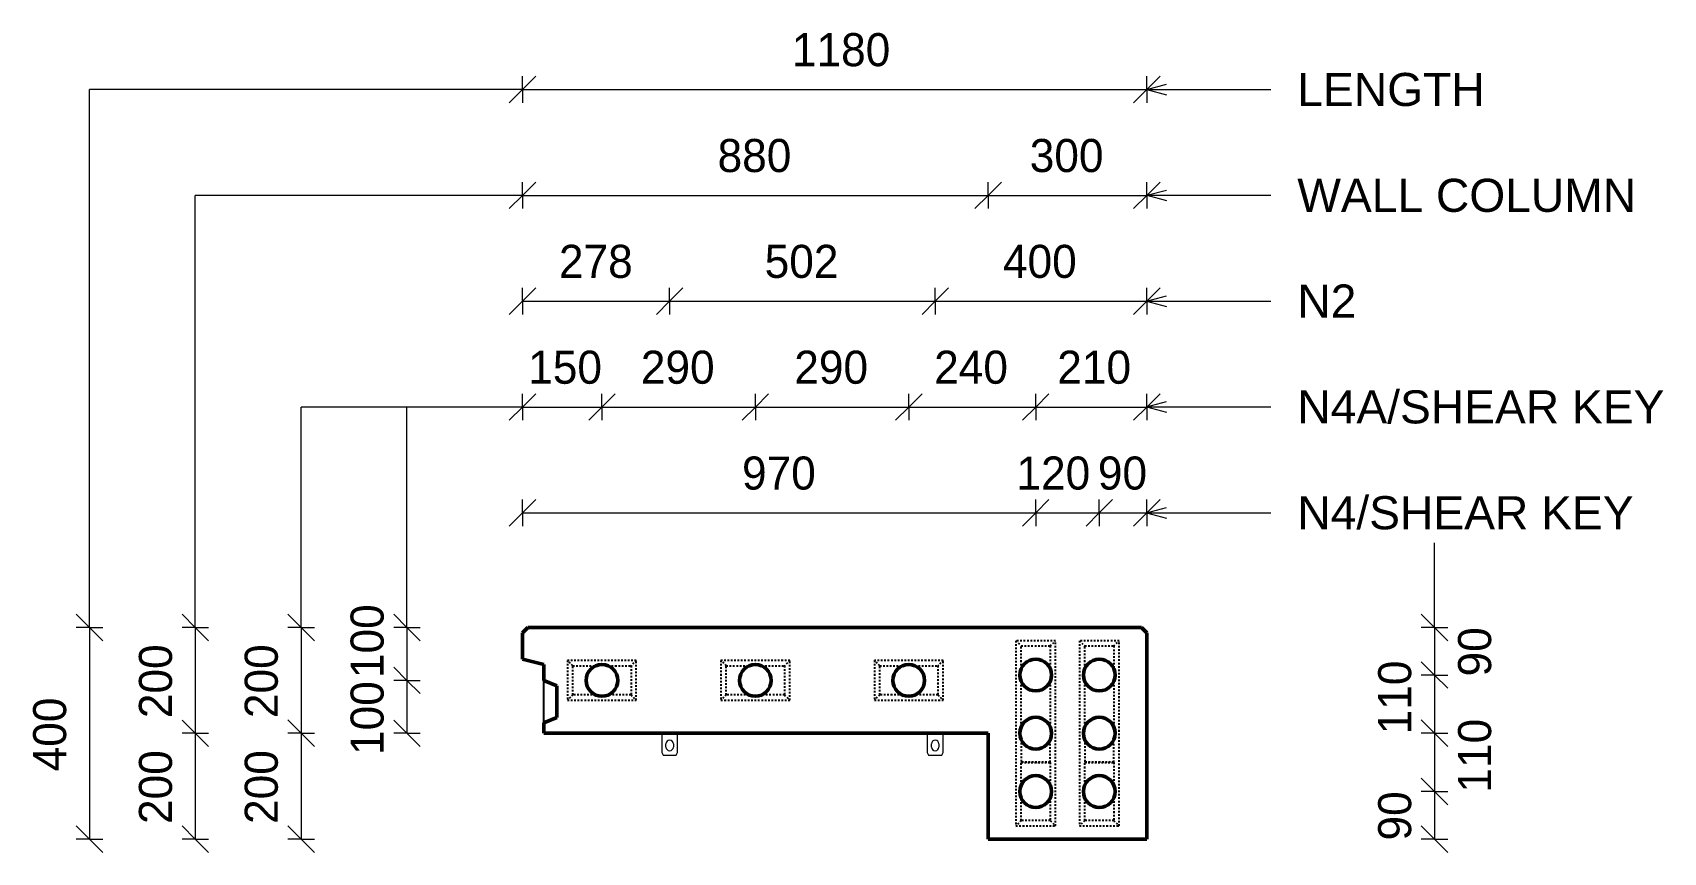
# Model space of a CAD drawing. Header units: millimetres. Extents: x -13820 to 6054, y -1835 to 21775.
# Drawn here: x -13820 to -10738, y 20040 to 21589 of the extents above; entities that cross this region are included whole.
import ezdxf

# ---------------------------------------------------------------- set-up
doc = ezdxf.new("R2010")
doc.units = ezdxf.units.MM
doc.linetypes.add('Dash', pattern=[6.36, 3.18, -3.18])
for name, color, linetype, lineweight in [('A-ANNO-DIMS', 211, 'Continuous', 9), ('A-ANNO-DIMS-25', 211, 'Continuous', 9), ('A-DETL-MBND', 5, 'Continuous', 18), ('A-GENM', 13, 'Continuous', 18), ('A-WALL', 113, 'Continuous', 25), ('A-WALL-HDLN', 110, 'Dash', 25), ('G-ANNO-TEXT', 231, 'Continuous', 9)]:
    doc.layers.add(name, color=color, linetype=linetype, lineweight=lineweight)
doc.styles.add('Arial', font='arial.ttf', dxfattribs={"height": 62.5})
doc.styles.add('Nirmala UI Semilight', font='NirmalaS.ttf', dxfattribs={"height": 62.5})
doc.dimstyles.new('Arrow_Filled_-_2_5_NI_UI', dxfattribs={"dimscale": 304.8, "dimtxt": 65.460247, "dimasz": 0.164042, "dimexe": 0.082021, "dimexo": 0.0625, "dimgap": 0.082021, "dimtad": 1, "dimdec": 4, "dimzin": 0, "dimdsep": 46, "dimtxsty": 'Nirmala UI Semilight', "dimblk1": 'OBLIQUE', "dimblk2": 'OBLIQUE', "dimsah": 1, "dimcen": 0.09, "dimazin": 0, "dimtfac": 1, "dimtdec": 4, "dimtix": 1, "dimtmove": 0, "dimatfit": 3, "dimfxl": 0.082021, "dimfxlon": 1, "dimtvp": 1, "dimtolj": 1, "dimtzin": 0, "dimarcsym": 2})
doc.dimstyles.new('Arrow_Filled_-_2_5_NI_UI_1', dxfattribs={"dimscale": 304.8, "dimtxt": 65.460247, "dimasz": 0.164042, "dimexe": 0.082021, "dimexo": 0.0625, "dimgap": 0.082021, "dimtad": 1, "dimdec": 4, "dimzin": 0, "dimdsep": 46, "dimtxsty": 'Nirmala UI Semilight', "dimblk1": 'OBLIQUE', "dimblk2": 'OBLIQUE', "dimsah": 1, "dimcen": 0.09, "dimazin": 0, "dimtfac": 1, "dimtdec": 4, "dimtix": 1, "dimtmove": 2, "dimatfit": 3, "dimfxl": 0.082021, "dimfxlon": 1, "dimtvp": 1, "dimtolj": 1, "dimtzin": 0, "dimarcsym": 2})

# ---------------------------------------------------------------- blocks, each defined once
blk = doc.blocks.new('RR spread anchor face based - RR-SA-0_7-110-2888042-Elevation Top')
at = {"layer": 'A-GENM'}
for p, q in [((-12630.8, 20264.6), (-12630.8, 20228.1)), ((-12600.8, 20228.1), (-12600.8, 20264.6)), ((-12630.8, 20228.1), (-12628.3, 20223.1)), ((-12628.3, 20223.1), (-12603.3, 20223.1)), ((-12622.8, 20238.6), (-12622.8, 20244.6)), ((-12608.8, 20244.6), (-12608.8, 20238.6)), ((-12603.3, 20223.1), (-12600.8, 20228.1))]:
    blk.add_line(p, q, dxfattribs=at)
for centre, start, end in [((-12615.8, 20244.6), 0, 180), ((-12615.8, 20238.6), 180, 0)]:
    blk.add_arc(centre, 7, start, end, dxfattribs=at)
blk = doc.blocks.new('DIMBLOCK1-Elevation Top')
at = {"layer": 'A-ANNO-DIMS-25'}
for p, q in [((-12893.8, 20681.1), (-12868.8, 20706.1)), ((-12893.8, 20681.1), (-12893.8, 20706.1)), ((-11923.8, 20681.1), (-11898.8, 20706.1)), ((-11923.8, 20681.1), (-11923.8, 20706.1)), ((-12893.8, 20681.1), (-12918.8, 20656.1)), ((-12893.8, 20681.1), (-11923.8, 20681.1)), ((-12893.8, 20681.1), (-12893.8, 20656.1)), ((-11923.8, 20681.1), (-11948.8, 20656.1)), ((-11923.8, 20681.1), (-11923.8, 20656.1))]:
    blk.add_line(p, q, dxfattribs=at)
at = {"layer": 'A-ANNO-DIMS-25', "color": 0, "insert": (-12479, 20787.6), "char_height": 62.5, "width": 168.53, "attachment_point": 1, "line_spacing_factor": 1.142579, "style": 'Nirmala UI Semilight'}
blk.add_mtext('970', dxfattribs=at)
blk = doc.blocks.new('_Oblique')
at = {"color": 0, "linetype": 'ByBlock', "lineweight": -2}
blk.add_line((-0.5, -0.5), (0.5, 0.5), dxfattribs=at)
blk = doc.blocks.new('DIMBLOCK2-Elevation Top')
at = {"layer": 'A-ANNO-DIMS-25'}
for p, q in [((-11923.8, 20681.1), (-11898.8, 20706.1)), ((-11923.8, 20681.1), (-11923.8, 20706.1)), ((-11803.8, 20681.1), (-11778.8, 20706.1)), ((-11803.8, 20681.1), (-11803.8, 20706.1)), ((-11923.8, 20681.1), (-11948.8, 20656.1)), ((-11923.8, 20681.1), (-11803.8, 20681.1)), ((-11923.8, 20681.1), (-11923.8, 20656.1)), ((-11803.8, 20681.1), (-11828.8, 20656.1)), ((-11803.8, 20681.1), (-11803.8, 20656.1))]:
    blk.add_line(p, q, dxfattribs=at)
at = {"layer": 'A-ANNO-DIMS-25', "color": 0, "insert": (-11960.3, 20787.6), "char_height": 62.5, "width": 154.248, "attachment_point": 1, "line_spacing_factor": 1.142579, "style": 'Nirmala UI Semilight'}
blk.add_mtext('120', dxfattribs=at)
blk = doc.blocks.new('DIMBLOCK3-Elevation Top')
at = {"layer": 'A-ANNO-DIMS-25'}
for p, q in [((-11803.8, 20681.1), (-11778.8, 20706.1)), ((-11803.8, 20681.1), (-11803.8, 20706.1)), ((-11713.8, 20681.1), (-11688.8, 20706.1)), ((-11713.8, 20681.1), (-11713.8, 20706.1)), ((-11803.8, 20681.1), (-11828.8, 20656.1)), ((-11803.8, 20681.1), (-11713.8, 20681.1)), ((-11803.8, 20681.1), (-11803.8, 20656.1)), ((-11713.8, 20681.1), (-11738.8, 20656.1)), ((-11713.8, 20681.1), (-11713.8, 20656.1))]:
    blk.add_line(p, q, dxfattribs=at)
at = {"layer": 'A-ANNO-DIMS-25', "color": 0, "insert": (-11806.4, 20787.6), "char_height": 62.5, "width": 114.258, "attachment_point": 1, "line_spacing_factor": 1.142579, "style": 'Nirmala UI Semilight'}
blk.add_mtext('90', dxfattribs=at)
blk = doc.blocks.new('DIMBLOCK4-Elevation Top')
at = {"layer": 'A-ANNO-DIMS-25'}
for p, q in [((-11170.1, 20464.6), (-11195.1, 20489.6)), ((-11170.1, 20464.6), (-11195.1, 20464.6)), ((-11170.1, 20464.6), (-11170.1, 20374.6)), ((-11170.1, 20464.6), (-11145.1, 20439.6)), ((-11170.1, 20464.6), (-11145.1, 20464.6)), ((-11170.1, 20374.6), (-11195.1, 20399.6)), ((-11170.1, 20374.6), (-11195.1, 20374.6)), ((-11170.1, 20374.6), (-11145.1, 20349.6)), ((-11170.1, 20374.6), (-11145.1, 20374.6))]:
    blk.add_line(p, q, dxfattribs=at)
at = {"layer": 'A-ANNO-DIMS-25', "color": 0, "insert": (-11125.6, 20372), "char_height": 62.5, "width": 114.258, "attachment_point": 1, "rotation": 90, "line_spacing_factor": 1.142579, "style": 'Nirmala UI Semilight'}
blk.add_mtext('90', dxfattribs=at)
blk = doc.blocks.new('DIMBLOCK5-Elevation Top')
at = {"layer": 'A-ANNO-DIMS-25'}
for p, q in [((-11170.1, 20374.6), (-11195.1, 20399.6)), ((-11170.1, 20374.6), (-11195.1, 20374.6)), ((-11170.1, 20374.6), (-11170.1, 20264.8)), ((-11170.1, 20374.6), (-11145.1, 20349.6)), ((-11170.1, 20374.6), (-11145.1, 20374.6)), ((-11170.1, 20264.8), (-11195.1, 20289.8)), ((-11170.1, 20264.8), (-11195.1, 20264.8)), ((-11170.1, 20264.8), (-11145.1, 20239.8)), ((-11170.1, 20264.8), (-11145.1, 20264.8))]:
    blk.add_line(p, q, dxfattribs=at)
at = {"layer": 'A-ANNO-DIMS-25', "color": 0, "insert": (-11276.7, 20262.5), "char_height": 62.5, "width": 137.109, "attachment_point": 1, "rotation": 90, "line_spacing_factor": 1.142579, "style": 'Nirmala UI Semilight'}
blk.add_mtext('110', dxfattribs=at)
blk = doc.blocks.new('DIMBLOCK6-Elevation Top')
at = {"layer": 'A-ANNO-DIMS-25'}
for p, q in [((-11170.1, 20264.8), (-11195.1, 20289.8)), ((-11170.1, 20264.8), (-11195.1, 20264.8)), ((-11170.1, 20264.8), (-11170.1, 20154.6)), ((-11170.1, 20264.8), (-11145.1, 20239.8)), ((-11170.1, 20264.8), (-11145.1, 20264.8)), ((-11170.1, 20154.6), (-11195.1, 20179.6)), ((-11170.1, 20154.6), (-11195.1, 20154.6)), ((-11170.1, 20154.6), (-11145.1, 20129.6)), ((-11170.1, 20154.6), (-11145.1, 20154.6))]:
    blk.add_line(p, q, dxfattribs=at)
at = {"layer": 'A-ANNO-DIMS-25', "color": 0, "insert": (-11125.6, 20152.5), "char_height": 62.5, "width": 137.109, "attachment_point": 1, "rotation": 90, "line_spacing_factor": 1.142579, "style": 'Nirmala UI Semilight'}
blk.add_mtext('110', dxfattribs=at)
blk = doc.blocks.new('DIMBLOCK7-Elevation Top')
at = {"layer": 'A-ANNO-DIMS-25'}
for p, q in [((-11170.1, 20154.6), (-11195.1, 20179.6)), ((-11170.1, 20154.6), (-11195.1, 20154.6)), ((-11170.1, 20154.6), (-11170.1, 20064.6)), ((-11170.1, 20154.6), (-11145.1, 20129.6)), ((-11170.1, 20154.6), (-11145.1, 20154.6)), ((-11170.1, 20064.6), (-11195.1, 20089.6)), ((-11170.1, 20064.6), (-11195.1, 20064.6)), ((-11170.1, 20064.6), (-11145.1, 20039.6)), ((-11170.1, 20064.6), (-11145.1, 20064.6))]:
    blk.add_line(p, q, dxfattribs=at)
at = {"layer": 'A-ANNO-DIMS-25', "color": 0, "insert": (-11276.7, 20062), "char_height": 62.5, "width": 114.258, "attachment_point": 1, "rotation": 90, "line_spacing_factor": 1.142579, "style": 'Nirmala UI Semilight'}
blk.add_mtext('90', dxfattribs=at)
blk = doc.blocks.new('DIMBLOCK8-Elevation Top')
at = {"layer": 'A-ANNO-DIMS-25'}
for p, q in [((-12893.8, 20881.1), (-12868.8, 20906.1)), ((-12893.8, 20881.1), (-12893.8, 20906.1)), ((-12743.8, 20881.1), (-12718.8, 20906.1)), ((-12743.8, 20881.1), (-12743.8, 20906.1)), ((-12893.8, 20881.1), (-12918.8, 20856.1)), ((-12893.8, 20881.1), (-12743.8, 20881.1)), ((-12893.8, 20881.1), (-12893.8, 20856.1)), ((-12743.8, 20881.1), (-12768.8, 20856.1)), ((-12743.8, 20881.1), (-12743.8, 20856.1))]:
    blk.add_line(p, q, dxfattribs=at)
at = {"layer": 'A-ANNO-DIMS-25', "color": 0, "insert": (-12883.1, 20987.6), "char_height": 62.5, "width": 154.248, "attachment_point": 1, "line_spacing_factor": 1.142579, "style": 'Nirmala UI Semilight'}
blk.add_mtext('150', dxfattribs=at)
blk = doc.blocks.new('DIMBLOCK9-Elevation Top')
at = {"layer": 'A-ANNO-DIMS-25'}
for p, q in [((-12743.8, 20881.1), (-12718.8, 20906.1)), ((-12743.8, 20881.1), (-12743.8, 20906.1)), ((-12453.8, 20881.1), (-12428.8, 20906.1)), ((-12453.8, 20881.1), (-12453.8, 20906.1)), ((-12743.8, 20881.1), (-12768.8, 20856.1)), ((-12743.8, 20881.1), (-12453.8, 20881.1)), ((-12743.8, 20881.1), (-12743.8, 20856.1)), ((-12453.8, 20881.1), (-12478.8, 20856.1)), ((-12453.8, 20881.1), (-12453.8, 20856.1))]:
    blk.add_line(p, q, dxfattribs=at)
at = {"layer": 'A-ANNO-DIMS-25', "color": 0, "insert": (-12670.2, 20987.6), "char_height": 62.5, "width": 171.387, "attachment_point": 1, "line_spacing_factor": 1.142579, "style": 'Nirmala UI Semilight'}
blk.add_mtext('290', dxfattribs=at)
blk = doc.blocks.new('DIMBLOCK10-Elevation Top')
at = {"layer": 'A-ANNO-DIMS-25'}
for p, q in [((-12453.8, 20881.1), (-12428.8, 20906.1)), ((-12453.8, 20881.1), (-12453.8, 20906.1)), ((-12163.8, 20881.1), (-12138.8, 20906.1)), ((-12163.8, 20881.1), (-12163.8, 20906.1)), ((-12453.8, 20881.1), (-12478.8, 20856.1)), ((-12453.8, 20881.1), (-12163.8, 20881.1)), ((-12453.8, 20881.1), (-12453.8, 20856.1)), ((-12163.8, 20881.1), (-12188.8, 20856.1)), ((-12163.8, 20881.1), (-12163.8, 20856.1))]:
    blk.add_line(p, q, dxfattribs=at)
at = {"layer": 'A-ANNO-DIMS-25', "color": 0, "insert": (-12380.2, 20987.6), "char_height": 62.5, "width": 171.387, "attachment_point": 1, "line_spacing_factor": 1.142579, "style": 'Nirmala UI Semilight'}
blk.add_mtext('290', dxfattribs=at)
blk = doc.blocks.new('DIMBLOCK11-Elevation Top')
at = {"layer": 'A-ANNO-DIMS-25'}
for p, q in [((-12163.8, 20881.1), (-12138.8, 20906.1)), ((-12163.8, 20881.1), (-12163.8, 20906.1)), ((-11923.8, 20881.1), (-11898.8, 20906.1)), ((-11923.8, 20881.1), (-11923.8, 20906.1)), ((-12163.8, 20881.1), (-12188.8, 20856.1)), ((-12163.8, 20881.1), (-11923.8, 20881.1)), ((-12163.8, 20881.1), (-12163.8, 20856.1)), ((-11923.8, 20881.1), (-11948.8, 20856.1)), ((-11923.8, 20881.1), (-11923.8, 20856.1))]:
    blk.add_line(p, q, dxfattribs=at)
at = {"layer": 'A-ANNO-DIMS-25', "color": 0, "insert": (-12115.8, 20987.6), "char_height": 62.5, "width": 172.815, "attachment_point": 1, "line_spacing_factor": 1.142579, "style": 'Nirmala UI Semilight'}
blk.add_mtext('240', dxfattribs=at)
blk = doc.blocks.new('DIMBLOCK12-Elevation Top')
at = {"layer": 'A-ANNO-DIMS-25'}
for p, q in [((-11923.8, 20881.1), (-11898.8, 20906.1)), ((-11923.8, 20881.1), (-11923.8, 20906.1)), ((-11713.8, 20881.1), (-11688.8, 20906.1)), ((-11713.8, 20881.1), (-11713.8, 20906.1)), ((-11923.8, 20881.1), (-11948.8, 20856.1)), ((-11923.8, 20881.1), (-11713.8, 20881.1)), ((-11923.8, 20881.1), (-11923.8, 20856.1)), ((-11713.8, 20881.1), (-11738.8, 20856.1)), ((-11713.8, 20881.1), (-11713.8, 20856.1))]:
    blk.add_line(p, q, dxfattribs=at)
at = {"layer": 'A-ANNO-DIMS-25', "color": 0, "insert": (-11883.1, 20987.6), "char_height": 62.5, "width": 154.248, "attachment_point": 1, "line_spacing_factor": 1.142579, "style": 'Nirmala UI Semilight'}
blk.add_mtext('210', dxfattribs=at)
blk = doc.blocks.new('DIMBLOCK13-Elevation Top')
at = {"layer": 'A-ANNO-DIMS-25'}
for p, q in [((-13312.3, 20464.6), (-13337.3, 20489.6)), ((-13312.3, 20464.6), (-13337.3, 20464.6)), ((-13312.3, 20464.6), (-13312.3, 20264.8)), ((-13312.3, 20464.6), (-13287.3, 20439.6)), ((-13312.3, 20464.6), (-13287.3, 20464.6)), ((-13312.3, 20264.8), (-13337.3, 20289.8)), ((-13312.3, 20264.8), (-13337.3, 20264.8)), ((-13312.3, 20264.8), (-13287.3, 20239.8)), ((-13312.3, 20264.8), (-13287.3, 20264.8))]:
    blk.add_line(p, q, dxfattribs=at)
at = {"layer": 'A-ANNO-DIMS-25', "color": 0, "insert": (-13418.9, 20293.3), "char_height": 62.5, "width": 171.387, "attachment_point": 1, "rotation": 90, "line_spacing_factor": 1.142579, "style": 'Nirmala UI Semilight'}
blk.add_mtext('200', dxfattribs=at)
blk = doc.blocks.new('DIMBLOCK14-Elevation Top')
at = {"layer": 'A-ANNO-DIMS-25'}
for p, q in [((-13312.3, 20264.8), (-13337.3, 20289.8)), ((-13312.3, 20264.8), (-13337.3, 20264.8)), ((-13312.3, 20264.8), (-13312.3, 20064.6)), ((-13312.3, 20264.8), (-13287.3, 20239.8)), ((-13312.3, 20264.8), (-13287.3, 20264.8)), ((-13312.3, 20064.6), (-13337.3, 20089.6)), ((-13312.3, 20064.6), (-13337.3, 20064.6)), ((-13312.3, 20064.6), (-13287.3, 20039.6)), ((-13312.3, 20064.6), (-13287.3, 20064.6))]:
    blk.add_line(p, q, dxfattribs=at)
at = {"layer": 'A-ANNO-DIMS-25', "color": 0, "insert": (-13418.9, 20093.3), "char_height": 62.5, "width": 171.387, "attachment_point": 1, "rotation": 90, "line_spacing_factor": 1.142579, "style": 'Nirmala UI Semilight'}
blk.add_mtext('200', dxfattribs=at)
blk = doc.blocks.new('DIMBLOCK15-Elevation Top')
at = {"layer": 'A-ANNO-DIMS-25'}
for p, q in [((-13112.3, 20464.6), (-13137.3, 20489.6)), ((-13112.3, 20464.6), (-13137.3, 20464.6)), ((-13112.3, 20464.6), (-13112.3, 20364.6)), ((-13112.3, 20464.6), (-13087.3, 20439.6)), ((-13112.3, 20464.6), (-13087.3, 20464.6)), ((-13112.3, 20364.6), (-13137.3, 20389.6)), ((-13112.3, 20364.6), (-13137.3, 20364.6)), ((-13112.3, 20364.6), (-13087.3, 20339.6)), ((-13112.3, 20364.6), (-13087.3, 20364.6))]:
    blk.add_line(p, q, dxfattribs=at)
at = {"layer": 'A-ANNO-DIMS-25', "color": 0, "insert": (-13218.9, 20368.9), "char_height": 62.5, "width": 154.248, "attachment_point": 1, "rotation": 90, "line_spacing_factor": 1.142579, "style": 'Nirmala UI Semilight'}
blk.add_mtext('100', dxfattribs=at)
blk = doc.blocks.new('DIMBLOCK16-Elevation Top')
at = {"layer": 'A-ANNO-DIMS-25'}
for p, q in [((-13112.3, 20364.6), (-13137.3, 20389.6)), ((-13112.3, 20364.6), (-13137.3, 20364.6)), ((-13112.3, 20364.6), (-13112.3, 20264.6)), ((-13112.3, 20364.6), (-13087.3, 20339.6)), ((-13112.3, 20364.6), (-13087.3, 20364.6)), ((-13112.3, 20264.6), (-13137.3, 20289.6)), ((-13112.3, 20264.6), (-13137.3, 20264.6)), ((-13112.3, 20264.6), (-13087.3, 20239.6)), ((-13112.3, 20264.6), (-13087.3, 20264.6))]:
    blk.add_line(p, q, dxfattribs=at)
at = {"layer": 'A-ANNO-DIMS-25', "color": 0, "insert": (-13218.9, 20223.6), "char_height": 62.5, "width": 154.248, "attachment_point": 1, "rotation": 90, "line_spacing_factor": 1.142579, "style": 'Nirmala UI Semilight'}
blk.add_mtext('100', dxfattribs=at)
blk = doc.blocks.new('DIMBLOCK17-Elevation Top')
at = {"layer": 'A-ANNO-DIMS-25'}
for p, q in [((-12893.8, 21081.1), (-12868.8, 21106.1)), ((-12893.8, 21081.1), (-12893.8, 21106.1)), ((-12615.8, 21081.1), (-12590.8, 21106.1)), ((-12615.8, 21081.1), (-12615.8, 21106.1)), ((-12893.8, 21081.1), (-12918.8, 21056.1)), ((-12893.8, 21081.1), (-12615.8, 21081.1)), ((-12893.8, 21081.1), (-12893.8, 21056.1)), ((-12615.8, 21081.1), (-12640.8, 21056.1)), ((-12615.8, 21081.1), (-12615.8, 21056.1))]:
    blk.add_line(p, q, dxfattribs=at)
at = {"layer": 'A-ANNO-DIMS-25', "color": 0, "insert": (-12825, 21187.6), "char_height": 62.5, "width": 168.53, "attachment_point": 1, "line_spacing_factor": 1.142579, "style": 'Nirmala UI Semilight'}
blk.add_mtext('278', dxfattribs=at)
blk = doc.blocks.new('DIMBLOCK18-Elevation Top')
at = {"layer": 'A-ANNO-DIMS-25'}
for p, q in [((-12615.8, 21081.1), (-12590.8, 21106.1)), ((-12615.8, 21081.1), (-12615.8, 21106.1)), ((-12113.8, 21081.1), (-12088.8, 21106.1)), ((-12113.8, 21081.1), (-12113.8, 21106.1)), ((-12615.8, 21081.1), (-12640.8, 21056.1)), ((-12615.8, 21081.1), (-12113.8, 21081.1)), ((-12615.8, 21081.1), (-12615.8, 21056.1)), ((-12113.8, 21081.1), (-12138.8, 21056.1)), ((-12113.8, 21081.1), (-12113.8, 21056.1))]:
    blk.add_line(p, q, dxfattribs=at)
at = {"layer": 'A-ANNO-DIMS-25', "color": 0, "insert": (-12436.2, 21187.6), "char_height": 62.5, "width": 171.387, "attachment_point": 1, "line_spacing_factor": 1.142579, "style": 'Nirmala UI Semilight'}
blk.add_mtext('502', dxfattribs=at)
blk = doc.blocks.new('DIMBLOCK19-Elevation Top')
at = {"layer": 'A-ANNO-DIMS-25'}
for p, q in [((-12113.8, 21081.1), (-12088.8, 21106.1)), ((-12113.8, 21081.1), (-12113.8, 21106.1)), ((-11713.8, 21081.1), (-11688.8, 21106.1)), ((-11713.8, 21081.1), (-11713.8, 21106.1)), ((-12113.8, 21081.1), (-12138.8, 21056.1)), ((-12113.8, 21081.1), (-11713.8, 21081.1)), ((-12113.8, 21081.1), (-12113.8, 21056.1)), ((-11713.8, 21081.1), (-11738.8, 21056.1)), ((-11713.8, 21081.1), (-11713.8, 21056.1))]:
    blk.add_line(p, q, dxfattribs=at)
at = {"layer": 'A-ANNO-DIMS-25', "color": 0, "insert": (-11985.8, 21187.6), "char_height": 62.5, "width": 172.815, "attachment_point": 1, "line_spacing_factor": 1.142579, "style": 'Nirmala UI Semilight'}
blk.add_mtext('400', dxfattribs=at)
blk = doc.blocks.new('DIMBLOCK20-Elevation Top')
at = {"layer": 'A-ANNO-DIMS-25'}
for p, q in [((-13512.3, 20464.6), (-13537.3, 20489.6)), ((-13512.3, 20464.6), (-13537.3, 20464.6)), ((-13512.3, 20464.6), (-13512.3, 20264.6)), ((-13512.3, 20464.6), (-13487.3, 20439.6)), ((-13512.3, 20464.6), (-13487.3, 20464.6)), ((-13512.3, 20264.6), (-13537.3, 20289.6)), ((-13512.3, 20264.6), (-13537.3, 20264.6)), ((-13512.3, 20264.6), (-13487.3, 20239.6)), ((-13512.3, 20264.6), (-13487.3, 20264.6))]:
    blk.add_line(p, q, dxfattribs=at)
at = {"layer": 'A-ANNO-DIMS-25', "color": 0, "insert": (-13618.9, 20293.2), "char_height": 62.5, "width": 171.387, "attachment_point": 1, "rotation": 90, "line_spacing_factor": 1.142579, "style": 'Nirmala UI Semilight'}
blk.add_mtext('200', dxfattribs=at)
blk = doc.blocks.new('DIMBLOCK21-Elevation Top')
at = {"layer": 'A-ANNO-DIMS-25'}
for p, q in [((-13512.3, 20264.6), (-13537.3, 20289.6)), ((-13512.3, 20264.6), (-13537.3, 20264.6)), ((-13512.3, 20264.6), (-13512.3, 20064.6)), ((-13512.3, 20264.6), (-13487.3, 20239.6)), ((-13512.3, 20264.6), (-13487.3, 20264.6)), ((-13512.3, 20064.6), (-13537.3, 20089.6)), ((-13512.3, 20064.6), (-13537.3, 20064.6)), ((-13512.3, 20064.6), (-13487.3, 20039.6)), ((-13512.3, 20064.6), (-13487.3, 20064.6))]:
    blk.add_line(p, q, dxfattribs=at)
at = {"layer": 'A-ANNO-DIMS-25', "color": 0, "insert": (-13618.9, 20093.2), "char_height": 62.5, "width": 171.387, "attachment_point": 1, "rotation": 90, "line_spacing_factor": 1.142579, "style": 'Nirmala UI Semilight'}
blk.add_mtext('200', dxfattribs=at)
blk = doc.blocks.new('DIMBLOCK22-Elevation Top')
at = {"layer": 'A-ANNO-DIMS-25'}
for p, q in [((-12893.8, 21281.1), (-12868.8, 21306.1)), ((-12893.8, 21281.1), (-12893.8, 21306.1)), ((-12013.8, 21281.1), (-11988.8, 21306.1)), ((-12013.8, 21281.1), (-12013.8, 21306.1)), ((-12893.8, 21281.1), (-12918.8, 21256.1)), ((-12893.8, 21281.1), (-12013.8, 21281.1)), ((-12893.8, 21281.1), (-12893.8, 21256.1)), ((-12013.8, 21281.1), (-12038.8, 21256.1)), ((-12013.8, 21281.1), (-12013.8, 21256.1))]:
    blk.add_line(p, q, dxfattribs=at)
at = {"layer": 'A-ANNO-DIMS-25', "color": 0, "insert": (-12525.2, 21387.6), "char_height": 62.5, "width": 171.387, "attachment_point": 1, "line_spacing_factor": 1.142579, "style": 'Nirmala UI Semilight'}
blk.add_mtext('880', dxfattribs=at)
blk = doc.blocks.new('DIMBLOCK23-Elevation Top')
at = {"layer": 'A-ANNO-DIMS-25'}
for p, q in [((-12013.8, 21281.1), (-11988.8, 21306.1)), ((-12013.8, 21281.1), (-12013.8, 21306.1)), ((-11713.8, 21281.1), (-11688.8, 21306.1)), ((-11713.8, 21281.1), (-11713.8, 21306.1)), ((-12013.8, 21281.1), (-12038.8, 21256.1)), ((-12013.8, 21281.1), (-11713.8, 21281.1)), ((-12013.8, 21281.1), (-12013.8, 21256.1)), ((-11713.8, 21281.1), (-11738.8, 21256.1)), ((-11713.8, 21281.1), (-11713.8, 21256.1))]:
    blk.add_line(p, q, dxfattribs=at)
at = {"layer": 'A-ANNO-DIMS-25', "color": 0, "insert": (-11935.2, 21387.6), "char_height": 62.5, "width": 171.387, "attachment_point": 1, "line_spacing_factor": 1.142579, "style": 'Nirmala UI Semilight'}
blk.add_mtext('300', dxfattribs=at)
blk = doc.blocks.new('DIMBLOCK24-Elevation Top')
at = {"layer": 'A-ANNO-DIMS-25'}
for p, q in [((-12893.8, 21481.1), (-12868.8, 21506.1)), ((-12893.8, 21481.1), (-12893.8, 21506.1)), ((-11713.8, 21481.1), (-11688.8, 21506.1)), ((-11713.8, 21481.1), (-11713.8, 21506.1)), ((-12893.8, 21481.1), (-12918.8, 21456.1)), ((-12893.8, 21481.1), (-11713.8, 21481.1)), ((-12893.8, 21481.1), (-12893.8, 21456.1)), ((-11713.8, 21481.1), (-11738.8, 21456.1)), ((-11713.8, 21481.1), (-11713.8, 21456.1))]:
    blk.add_line(p, q, dxfattribs=at)
at = {"layer": 'A-ANNO-DIMS-25', "color": 0, "insert": (-12384.7, 21587.6), "char_height": 62.5, "width": 194.238, "attachment_point": 1, "line_spacing_factor": 1.142579, "style": 'Nirmala UI Semilight'}
blk.add_mtext('1180', dxfattribs=at)
blk = doc.blocks.new('DIMBLOCK25-Elevation Top')
at = {"layer": 'A-ANNO-DIMS-25'}
for p, q in [((-13712.3, 20464.6), (-13737.3, 20489.6)), ((-13712.3, 20464.6), (-13737.3, 20464.6)), ((-13712.3, 20464.6), (-13712.3, 20064.6)), ((-13712.3, 20464.6), (-13687.3, 20439.6)), ((-13712.3, 20464.6), (-13687.3, 20464.6)), ((-13712.3, 20064.6), (-13737.3, 20089.6)), ((-13712.3, 20064.6), (-13737.3, 20064.6)), ((-13712.3, 20064.6), (-13687.3, 20039.6)), ((-13712.3, 20064.6), (-13687.3, 20064.6))]:
    blk.add_line(p, q, dxfattribs=at)
at = {"layer": 'A-ANNO-DIMS-25', "color": 0, "insert": (-13818.9, 20192.6), "char_height": 62.5, "width": 172.815, "attachment_point": 1, "rotation": 90, "line_spacing_factor": 1.142579, "style": 'Nirmala UI Semilight'}
blk.add_mtext('400', dxfattribs=at)

msp = doc.modelspace()

# ---------------------------------------------------------------- linework, layer by layer
at = {"layer": 'A-DETL-MBND'}
for p, q in [((-13712.34141, 20464.5695), (-13712.34141, 21481.09044)), ((-12893.80383, 21481.09044), (-13712.34141, 21481.09044)), ((-13512.34141, 20464.5695), (-13512.34141, 21281.09044)), ((-12893.80383, 21281.09044), (-13512.34141, 21281.09044)), ((-13312.34141, 20464.5695), (-13312.34141, 20881.09044)), ((-12893.80383, 20881.09044), (-13312.34141, 20881.09044)), ((-13112.34141, 20464.5695), (-13112.34141, 20881.09044)), ((-11170.10986, 20464.5695), (-11170.10986, 20624.5695))]:
    msp.add_line(p, q, dxfattribs=at)
at = {"layer": 'A-WALL', "lineweight": 50}
for p, q in [((-12883.80125, 20464.5695), (-12893.80383, 20454.56692)), ((-12893.80383, 20454.56692), (-12893.80383, 20404.5695)), ((-11723.76681, 20464.5695), (-12883.80125, 20464.5695)), ((-11713.80383, 20454.60652), (-11723.76681, 20464.5695)), ((-11713.80383, 20064.5695), (-11713.80383, 20454.60652)), ((-12893.80383, 20404.5695), (-12853.80383, 20394.5695)), ((-12853.80383, 20394.5695), (-12853.80383, 20364.5695)), ((-12853.80383, 20364.5695), (-12828.80383, 20354.5695)), ((-12828.80383, 20354.5695), (-12828.80383, 20294.5695)), ((-12828.80383, 20294.5695), (-12853.80383, 20284.5695)), ((-12853.80383, 20284.5695), (-12853.80383, 20264.5695)), ((-12853.80383, 20264.5695), (-12013.80383, 20264.5695)), ((-12013.80383, 20264.5695), (-12013.80383, 20064.5695)), ((-12013.80383, 20064.5695), (-11713.80383, 20064.5695))]:
    msp.add_line(p, q, dxfattribs=at)
at = {"layer": 'A-WALL'}
msp.add_line((-12853.80383, 20284.62293), (-12853.80383, 20364.51607), dxfattribs=at)
at = {"layer": 'A-WALL', "lineweight": 50}
for centre, start, end in [((-11923.80383, 20374.5695), 90, 270), ((-11923.80383, 20374.5695), 270, 90), ((-11803.80383, 20374.5695), 90, 270), ((-11803.80383, 20374.5695), 270, 90), ((-12743.80383, 20364.5695), 90, 270), ((-12743.80383, 20364.5695), 270, 90), ((-12453.80383, 20364.5695), 90, 270), ((-12453.80383, 20364.5695), 270, 90), ((-12163.80383, 20364.5695), 90, 270), ((-12163.80383, 20364.5695), 270, 90), ((-11923.80383, 20264.757), 0, 180), ((-11803.80383, 20264.757), 0, 180), ((-11923.80383, 20264.757), 180, 180.35810095), ((-11923.80383, 20264.757), 180.35810095, 359.64189905), ((-11923.80383, 20264.757), 359.64189905, 0), ((-11803.80383, 20264.757), 180, 180.35810095), ((-11803.80383, 20264.757), 180.35810095, 359.64189905), ((-11803.80383, 20264.757), 359.64189905, 0), ((-11923.80383, 20154.5695), 90, 270), ((-11923.80383, 20154.5695), 270, 90), ((-11803.80383, 20154.5695), 90, 270), ((-11803.80383, 20154.5695), 270, 90)]:
    msp.add_arc(centre, 30, start, end, dxfattribs=at)
at = {"layer": 'A-WALL-HDLN'}
for p, q in [((-11886.30383, 20439.5695), (-11961.30383, 20439.5695)), ((-11961.30383, 20439.5695), (-11961.30383, 20089.5695)), ((-11961.30383, 20439.5695), (-11951.30383, 20429.5695)), ((-11896.30383, 20429.5695), (-11886.30383, 20439.5695)), ((-11886.30383, 20089.5695), (-11886.30383, 20439.5695)), ((-11766.30383, 20439.5695), (-11841.30383, 20439.5695)), ((-11841.30383, 20439.5695), (-11841.30383, 20089.5695)), ((-11841.30383, 20439.5695), (-11831.30383, 20429.5695)), ((-11776.30383, 20429.5695), (-11766.30383, 20439.5695)), ((-11766.30383, 20089.5695), (-11766.30383, 20439.5695)), ((-11951.30383, 20386.55908), (-11951.30383, 20429.5695)), ((-11951.30383, 20429.5695), (-11896.30383, 20429.5695)), ((-11896.30383, 20429.5695), (-11896.30383, 20386.55908)), ((-11831.30383, 20386.55908), (-11831.30383, 20429.5695)), ((-11831.30383, 20429.5695), (-11776.30383, 20429.5695)), ((-11776.30383, 20429.5695), (-11776.30383, 20386.55908)), ((-12678.80383, 20402.0695), (-12808.80383, 20402.0695)), ((-12808.80383, 20402.0695), (-12808.80383, 20327.0695)), ((-12798.80383, 20392.0695), (-12808.80383, 20402.0695)), ((-12798.80383, 20392.0695), (-12755.79341, 20392.0695)), ((-12798.80383, 20337.0695), (-12798.80383, 20392.0695)), ((-12731.81425, 20392.0695), (-12688.80383, 20392.0695)), ((-12678.80383, 20402.0695), (-12688.80383, 20392.0695)), ((-12688.80383, 20392.0695), (-12688.80383, 20337.0695)), ((-12678.80383, 20327.0695), (-12678.80383, 20402.0695)), ((-12388.80383, 20402.0695), (-12518.80383, 20402.0695)), ((-12518.80383, 20402.0695), (-12518.80383, 20327.0695)), ((-12508.80383, 20392.0695), (-12518.80383, 20402.0695)), ((-12508.80383, 20392.0695), (-12465.79341, 20392.0695)), ((-12508.80383, 20337.0695), (-12508.80383, 20392.0695)), ((-12441.81425, 20392.0695), (-12398.80383, 20392.0695)), ((-12388.80383, 20402.0695), (-12398.80383, 20392.0695)), ((-12398.80383, 20392.0695), (-12398.80383, 20337.0695)), ((-12388.80383, 20327.0695), (-12388.80383, 20402.0695)), ((-12098.80383, 20402.0695), (-12228.80383, 20402.0695)), ((-12228.80383, 20402.0695), (-12228.80383, 20327.0695)), ((-12218.80383, 20392.0695), (-12228.80383, 20402.0695)), ((-12218.80383, 20392.0695), (-12175.79341, 20392.0695)), ((-12218.80383, 20337.0695), (-12218.80383, 20392.0695)), ((-12151.81425, 20392.0695), (-12108.80383, 20392.0695)), ((-12098.80383, 20402.0695), (-12108.80383, 20392.0695)), ((-12108.80383, 20392.0695), (-12108.80383, 20337.0695)), ((-12098.80383, 20327.0695), (-12098.80383, 20402.0695)), ((-11951.30383, 20276.74658), (-11951.30383, 20362.57992)), ((-11896.30383, 20362.57992), (-11896.30383, 20276.74658)), ((-11831.30383, 20276.74658), (-11831.30383, 20362.57992)), ((-11776.30383, 20362.57992), (-11776.30383, 20276.74658)), ((-12798.80383, 20337.0695), (-12808.80383, 20327.0695)), ((-12808.80383, 20327.0695), (-12678.80383, 20327.0695)), ((-12755.79341, 20337.0695), (-12798.80383, 20337.0695)), ((-12688.80383, 20337.0695), (-12731.81425, 20337.0695)), ((-12688.80383, 20337.0695), (-12678.80383, 20327.0695)), ((-12508.80383, 20337.0695), (-12518.80383, 20327.0695)), ((-12518.80383, 20327.0695), (-12388.80383, 20327.0695)), ((-12465.79341, 20337.0695), (-12508.80383, 20337.0695)), ((-12398.80383, 20337.0695), (-12441.81425, 20337.0695)), ((-12398.80383, 20337.0695), (-12388.80383, 20327.0695)), ((-12218.80383, 20337.0695), (-12228.80383, 20327.0695)), ((-12228.80383, 20327.0695), (-12098.80383, 20327.0695)), ((-12175.79341, 20337.0695), (-12218.80383, 20337.0695)), ((-12108.80383, 20337.0695), (-12151.81425, 20337.0695)), ((-12108.80383, 20337.0695), (-12098.80383, 20327.0695)), ((-11951.30383, 20252.76742), (-11951.30383, 20209.757)), ((-11896.30383, 20209.757), (-11896.30383, 20252.76742)), ((-11831.30383, 20252.76742), (-11831.30383, 20209.757)), ((-11776.30383, 20209.757), (-11776.30383, 20252.76742)), ((-11951.30383, 20209.757), (-11951.39758, 20209.66325)), ((-11951.39758, 20209.66325), (-11951.30383, 20209.5695)), ((-11951.39758, 20209.66325), (-11896.21008, 20209.66325)), ((-11896.30383, 20209.757), (-11951.30383, 20209.757)), ((-11951.30383, 20166.55908), (-11951.30383, 20209.5695)), ((-11951.30383, 20209.5695), (-11896.30383, 20209.5695)), ((-11896.21008, 20209.66325), (-11896.30383, 20209.757)), ((-11896.30383, 20209.5695), (-11896.21008, 20209.66325)), ((-11896.30383, 20209.5695), (-11896.30383, 20166.55908)), ((-11831.30383, 20209.757), (-11831.39758, 20209.66325)), ((-11831.39758, 20209.66325), (-11831.30383, 20209.5695)), ((-11831.39758, 20209.66325), (-11776.21008, 20209.66325)), ((-11776.30383, 20209.757), (-11831.30383, 20209.757)), ((-11831.30383, 20166.55908), (-11831.30383, 20209.5695)), ((-11831.30383, 20209.5695), (-11776.30383, 20209.5695)), ((-11776.21008, 20209.66325), (-11776.30383, 20209.757)), ((-11776.30383, 20209.5695), (-11776.21008, 20209.66325)), ((-11776.30383, 20209.5695), (-11776.30383, 20166.55908)), ((-11951.30383, 20099.5695), (-11951.30383, 20142.57992)), ((-11896.30383, 20142.57992), (-11896.30383, 20099.5695)), ((-11831.30383, 20099.5695), (-11831.30383, 20142.57992)), ((-11776.30383, 20142.57992), (-11776.30383, 20099.5695)), ((-11951.30383, 20099.5695), (-11961.30383, 20089.5695)), ((-11896.30383, 20099.5695), (-11951.30383, 20099.5695)), ((-11896.30383, 20099.5695), (-11886.30383, 20089.5695)), ((-11831.30383, 20099.5695), (-11841.30383, 20089.5695)), ((-11776.30383, 20099.5695), (-11831.30383, 20099.5695)), ((-11776.30383, 20099.5695), (-11766.30383, 20089.5695)), ((-11961.30383, 20089.5695), (-11886.30383, 20089.5695)), ((-11841.30383, 20089.5695), (-11766.30383, 20089.5695))]:
    msp.add_line(p, q, dxfattribs=at)
at = {"layer": 'G-ANNO-TEXT', "color": 10}
for p, q in [((-11714.10674, 21481.13175), (-11676.60674, 21491.17985)), ((-11714.10674, 21481.13175), (-11676.60674, 21471.08366)), ((-11714.10674, 21481.13175), (-11479.44767, 21481.13175)), ((-11714.10674, 21281.13175), (-11676.60674, 21291.17985)), ((-11714.10674, 21281.13175), (-11676.60674, 21271.08366)), ((-11714.10674, 21281.13175), (-11479.44767, 21281.13175)), ((-11714.28482, 21081.36713), (-11676.78482, 21091.41522)), ((-11714.28482, 21081.36713), (-11676.78482, 21071.31903)), ((-11714.28482, 21081.36713), (-11479.44767, 21081.36713)), ((-11714.28482, 20881.36713), (-11676.78482, 20891.41522)), ((-11714.28482, 20881.36713), (-11676.78482, 20871.31903)), ((-11714.28482, 20881.36713), (-11479.44767, 20881.36713)), ((-11714.28482, 20681.36713), (-11676.78482, 20691.41522)), ((-11714.28482, 20681.36713), (-11676.78482, 20671.31903)), ((-11714.28482, 20681.36713), (-11479.44767, 20681.36713))]:
    msp.add_line(p, q, dxfattribs=at)

# ---------------------------------------------------------------- block references
at = {"layer": 'A-GENM'}
for p in [(0, 0), (502, 0)]:
    msp.add_blockref('RR spread anchor face based - RR-SA-0_7-110-2888042-Elevation Top', p, dxfattribs=at)

# ---------------------------------------------------------------- texts
at = {"layer": 'G-ANNO-TEXT', "color": 7, "char_height": 62.5, "attachment_point": 1, "style": 'Arial'}
for s, insert, width in [('LENGTH', (-11429.44767, 21512.38175), 428.9028125), ('WALL COLUMN', (-11429.44767, 21312.38175), 775.6326562), ('N2', (-11429.44767, 21112.61713), 134.2826563), ('N4A/SHEAR KEY', (-11429.44767, 20912.61713), 837.7634375), ('N4/SHEAR KEY', (-11429.44767, 20712.61713), 767.6157813)]:
    msp.add_mtext(s, dxfattribs=dict(at, insert=insert, width=width))

# ---------------------------------------------------------------- dimensions: what is measured, and where the dimension line sits
at = {"layer": 'A-ANNO-DIMS'}
for base, p1, p2, override, picture, middle in [((-11713.80383, 21481.09044), (-12893.80383, 21456.09044), (-11713.80383, 21456.09044), {"dimpost": '<>', "dimfxl": 1180}, 'DIMBLOCK24-Elevation Top', (-12303.80383, 21538.5608)), ((-12013.80383, 21281.09044), (-12893.80383, 21256.09044), (-12013.80383, 21256.09044), {"dimpost": '<>', "dimfxl": 880}, 'DIMBLOCK22-Elevation Top', (-12453.80383, 21338.38647)), ((-11713.80383, 21281.09044), (-12013.80383, 21256.09044), (-11713.80383, 21256.09044), {"dimpost": '<>', "dimfxl": 300}, 'DIMBLOCK23-Elevation Top', (-11863.80383, 21338.40826)), ((-12615.80383, 21081.09044), (-12893.80383, 21056.09044), (-12615.80383, 21056.09044), {"dimpost": '<>', "dimfxl": 278}, 'DIMBLOCK17-Elevation Top', (-12754.80383, 21138.36467)), ((-12113.80383, 21081.09044), (-12615.80383, 21056.09044), (-12113.80383, 21056.09044), {"dimpost": '<>', "dimfxl": 502}, 'DIMBLOCK18-Elevation Top', (-12364.80383, 21138.38647)), ((-11713.80383, 21081.09044), (-12113.80383, 21056.09044), (-11713.80383, 21056.09044), {"dimpost": '<>', "dimfxl": 400}, 'DIMBLOCK19-Elevation Top', (-11913.80383, 21138.38647)), ((-12743.80383, 20881.09044), (-12893.80383, 20856.09044), (-12743.80383, 20856.09044), {"dimpost": '<>', "dimfxl": 150}, 'DIMBLOCK8-Elevation Top', (-12818.80383, 20938.5608)), ((-12453.80383, 20881.09044), (-12743.80383, 20856.09044), (-12453.80383, 20856.09044), {"dimpost": '<>', "dimfxl": 290}, 'DIMBLOCK9-Elevation Top', (-12598.80383, 20938.40826)), ((-12163.80383, 20881.09044), (-12453.80383, 20856.09044), (-12163.80383, 20856.09044), {"dimpost": '<>', "dimfxl": 290}, 'DIMBLOCK10-Elevation Top', (-12308.80383, 20938.40826)), ((-11923.80383, 20881.09044), (-12163.80383, 20856.09044), (-11923.80383, 20856.09044), {"dimpost": '<>', "dimfxl": 240}, 'DIMBLOCK11-Elevation Top', (-12043.80383, 20938.38647)), ((-11713.80383, 20881.09044), (-11923.80383, 20856.09044), (-11713.80383, 20856.09044), {"dimpost": '<>', "dimfxl": 210}, 'DIMBLOCK12-Elevation Top', (-11818.80383, 20938.5608)), ((-11923.80383, 20681.09044), (-12893.80383, 20656.09044), (-11923.80383, 20656.09044), {"dimpost": '<>', "dimfxl": 970}, 'DIMBLOCK1-Elevation Top', (-12408.80383, 20738.40826)), ((-11713.80383, 20681.09044), (-11803.80383, 20656.09044), (-11713.80383, 20656.09044), {"dimpost": '<>', "dimfxl": 90}, 'DIMBLOCK3-Elevation Top', (-11758.80383, 20738.40826))]:
    dim = msp.add_linear_dim(base=base, p1=p1, p2=p2, dimstyle='Arrow_Filled_-_2_5_NI_UI', override=override, dxfattribs=at)
    dim.commit()
    dim.dimension.update_dxf_attribs({"geometry": picture, "text_midpoint": middle})
dim = msp.add_linear_dim(base=(-11803.80383, 20681.09044), p1=(-11923.80383, 20656.09044), p2=(-11803.80383, 20656.09044), dimstyle='Arrow_Filled_-_2_5_NI_UI_1', override={"dimpost": '<>', "dimfxl": 120}, dxfattribs=at)
dim.commit()
dim.dimension.update_dxf_attribs({"geometry": 'DIMBLOCK2-Elevation Top', "text_midpoint": (-11883.19159, 20745.96676), "dimtype": 160})
for base, p1, p2, override, picture, middle in [((-13112.34141, 20364.5695), (-13087.34141, 20464.5695), (-13087.34141, 20364.5695), {"dimpost": '<>', "dimfxl": 100}, 'DIMBLOCK15-Elevation Top', (-13177.21773, 20446.03504)), ((-11170.10986, 20374.5695), (-11195.10986, 20464.5695), (-11195.10986, 20374.5695), {"dimpost": '<>', "dimfxl": 90}, 'DIMBLOCK4-Elevation Top', (-11083.88908, 20429.09099)), ((-13112.34141, 20264.5695), (-13087.34141, 20364.5695), (-13087.34141, 20264.5695), {"dimpost": '<>', "dimfxl": 100}, 'DIMBLOCK16-Elevation Top', (-13177.21773, 20300.77309)), ((-11170.10986, 20154.5695), (-11195.10986, 20264.757), (-11195.10986, 20154.5695), {"dimpost": '<>', "dimfxl": 110.1875}, 'DIMBLOCK6-Elevation Top', (-11083.88908, 20221.08904))]:
    dim = msp.add_linear_dim(base=base, p1=p1, p2=p2, angle=90, dimstyle='Arrow_Filled_-_2_5_NI_UI_1', override=override, dxfattribs=at)
    dim.commit()
    dim.dimension.update_dxf_attribs({"geometry": picture, "text_midpoint": middle, "dimtype": 160, "text_rotation": 90})
for base, p1, p2, override, picture, middle in [((-13712.34141, 20064.5695), (-13687.34141, 20464.5695), (-13687.34141, 20064.5695), {"dimpost": '<>', "dimfxl": 400}, 'DIMBLOCK25-Elevation Top', (-13769.63744, 20264.5695)), ((-13512.34141, 20264.5695), (-13487.34141, 20464.5695), (-13487.34141, 20264.5695), {"dimpost": '<>', "dimfxl": 200}, 'DIMBLOCK20-Elevation Top', (-13569.63744, 20364.5695)), ((-13312.34141, 20264.757), (-13287.34141, 20464.5695), (-13287.34141, 20264.757), {"dimpost": '<>', "dimfxl": 199.8125}, 'DIMBLOCK13-Elevation Top', (-13369.63744, 20364.66325)), ((-11170.10986, 20264.757), (-11195.10986, 20374.5695), (-11195.10986, 20264.757), {"dimpost": '<>', "dimfxl": 109.8125}, 'DIMBLOCK5-Elevation Top', (-11227.58022, 20319.66325)), ((-13512.34141, 20064.5695), (-13487.34141, 20264.5695), (-13487.34141, 20064.5695), {"dimpost": '<>', "dimfxl": 200}, 'DIMBLOCK21-Elevation Top', (-13569.63744, 20164.5695)), ((-13312.34141, 20064.5695), (-13287.34141, 20264.757), (-13287.34141, 20064.5695), {"dimpost": '<>', "dimfxl": 200.1875}, 'DIMBLOCK14-Elevation Top', (-13369.63744, 20164.66325)), ((-11170.10986, 20064.5695), (-11195.10986, 20154.5695), (-11195.10986, 20064.5695), {"dimpost": '<>', "dimfxl": 90}, 'DIMBLOCK7-Elevation Top', (-11227.42768, 20109.5695))]:
    dim = msp.add_linear_dim(base=base, p1=p1, p2=p2, angle=90, dimstyle='Arrow_Filled_-_2_5_NI_UI', override=override, dxfattribs=at)
    dim.commit()
    dim.dimension.update_dxf_attribs({"geometry": picture, "text_midpoint": middle})

doc.saveas('drawing.dxf')
